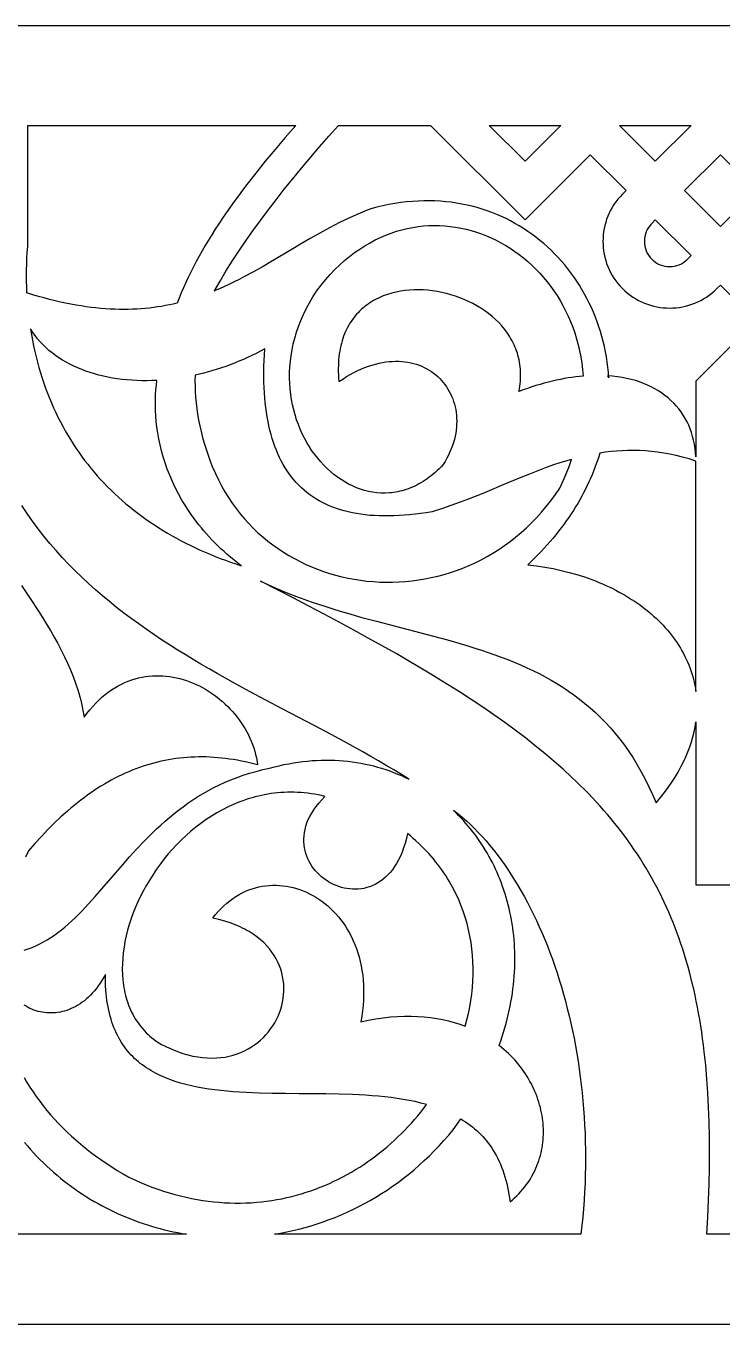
# Model space of a CAD drawing. Extents: x -53 to 63, y 50 to 90.
# Drawn here: x -26.38 to -4.96, y 49.79 to 89.78 of the extents above; entities that cross this region are included whole.
import ezdxf

# ---------------------------------------------------------------- set-up
doc = ezdxf.new("R2010")
doc.units = 0
doc.header["$MEASUREMENT"] = 0
doc.layers.add('LAYER_1', color=18, linetype='CONTINUOUS')

msp = doc.modelspace()

# ---------------------------------------------------------------- linework, layer by layer
at = {"layer": 'LAYER_1'}
for points in [[(63.41, 89.78), (-53.042, 89.78)], [(-26.442, 61.314), (-26.318, 61.352), (-26.196, 61.396), (-26.076, 61.446), (-25.959, 61.501), (-25.843, 61.562), (-25.73, 61.627), (-25.618, 61.698), (-25.508, 61.773), (-25.399, 61.852), (-25.291, 61.936), (-25.185, 62.024), (-25.079, 62.115), (-24.975, 62.21), (-24.871, 62.309), (-24.768, 62.41), (-24.665, 62.515), (-24.46, 62.733), (-24.255, 62.96), (-24.05, 63.195), (-23.631, 63.682), (-23.415, 63.931), (-23.194, 64.182), (-22.966, 64.432), (-22.73, 64.68), (-22.609, 64.803), (-22.486, 64.925), (-22.36, 65.045), (-22.231, 65.164), (-22.1, 65.282), (-21.965, 65.397), (-21.828, 65.511), (-21.687, 65.622), (-21.543, 65.73), (-21.396, 65.836), (-21.244, 65.939), (-21.089, 66.039), (-20.93, 66.135), (-20.768, 66.228), (-20.6, 66.317), (-20.429, 66.402), (-20.253, 66.483), (-20.072, 66.56), (-19.887, 66.632), (-19.697, 66.699), (-19.501, 66.762), (-19.301, 66.819), (-19.095, 66.871), (-18.884, 66.917), (-18.736, 66.957), (-18.589, 66.993), (-18.442, 67.026), (-18.296, 67.055), (-18.151, 67.08), (-18.007, 67.102), (-17.863, 67.121), (-17.72, 67.136), (-17.578, 67.148), (-17.436, 67.157), (-17.296, 67.163), (-17.156, 67.165), (-17.018, 67.164), (-16.88, 67.16), (-16.743, 67.152), (-16.607, 67.142), (-16.472, 67.128), (-16.339, 67.112), (-16.206, 67.092), (-16.074, 67.069), (-15.944, 67.044), (-15.815, 67.015), (-15.687, 66.984), (-15.56, 66.95), (-15.435, 66.913), (-15.31, 66.873), (-15.187, 66.83), (-15.066, 66.785), (-14.946, 66.737), (-14.827, 66.686), (-14.71, 66.633), (-14.594, 66.577), (-14.824, 66.721), (-15.057, 66.863), (-15.292, 67.004), (-15.529, 67.143), (-15.769, 67.281), (-16.01, 67.417), (-16.498, 67.687), (-16.991, 67.954), (-17.488, 68.219), (-18.492, 68.747), (-18.996, 69.014), (-19.5, 69.283), (-20.002, 69.557), (-20.501, 69.836), (-20.749, 69.978), (-20.996, 70.122), (-21.241, 70.268), (-21.485, 70.416), (-21.728, 70.566), (-21.969, 70.719), (-22.208, 70.875), (-22.444, 71.033), (-22.679, 71.194), (-22.911, 71.358), (-23.141, 71.525), (-23.368, 71.696), (-23.592, 71.87), (-23.813, 72.048), (-24.031, 72.229), (-24.246, 72.415), (-24.457, 72.605), (-24.665, 72.799), (-24.869, 72.997), (-25.069, 73.2), (-25.265, 73.408), (-25.457, 73.621), (-25.645, 73.839), (-25.828, 74.062), (-26.006, 74.29), (-26.18, 74.524), (-26.349, 74.763), (-26.512, 75.009)], [(-26.518, 72.542), (-26.254, 72.147), (-25.997, 71.752), (-25.872, 71.553), (-25.75, 71.355), (-25.631, 71.155), (-25.515, 70.955), (-25.404, 70.755), (-25.298, 70.554), (-25.197, 70.351), (-25.102, 70.148), (-25.013, 69.945), (-24.93, 69.74), (-24.854, 69.534), (-24.786, 69.326), (-24.755, 69.222), (-24.725, 69.118), (-24.698, 69.013), (-24.673, 68.908), (-24.651, 68.803), (-24.63, 68.697), (-24.612, 68.591), (-24.596, 68.484), (-24.509, 68.602), (-24.419, 68.714), (-24.328, 68.82), (-24.235, 68.919), (-24.141, 69.013), (-24.045, 69.1), (-23.948, 69.182), (-23.849, 69.258), (-23.749, 69.328), (-23.648, 69.393), (-23.546, 69.452), (-23.443, 69.506), (-23.339, 69.554), (-23.235, 69.597), (-23.129, 69.635), (-23.024, 69.668), (-22.918, 69.696), (-22.811, 69.719), (-22.704, 69.738), (-22.598, 69.751), (-22.491, 69.76), (-22.384, 69.765), (-22.277, 69.765), (-22.171, 69.76), (-22.065, 69.752), (-21.959, 69.739), (-21.854, 69.722), (-21.75, 69.701), (-21.646, 69.676), (-21.543, 69.648), (-21.442, 69.615), (-21.341, 69.579), (-21.241, 69.539), (-21.143, 69.496), (-21.046, 69.45), (-20.95, 69.4), (-20.856, 69.347), (-20.763, 69.291), (-20.673, 69.231), (-20.584, 69.169), (-20.497, 69.104), (-20.412, 69.036), (-20.329, 68.966), (-20.248, 68.893), (-20.17, 68.817), (-20.094, 68.739), (-20.021, 68.658), (-19.95, 68.576), (-19.882, 68.491), (-19.817, 68.404), (-19.755, 68.315), (-19.696, 68.224), (-19.639, 68.131), (-19.586, 68.037), (-19.537, 67.941), (-19.491, 67.843), (-19.448, 67.744), (-19.409, 67.644), (-19.373, 67.542), (-19.342, 67.439), (-19.314, 67.335), (-19.29, 67.23), (-19.27, 67.124), (-19.255, 67.017), (-19.38, 67.05), (-19.504, 67.081), (-19.628, 67.109), (-19.751, 67.135), (-19.874, 67.159), (-19.996, 67.18), (-20.118, 67.198), (-20.239, 67.215), (-20.36, 67.229), (-20.48, 67.24), (-20.599, 67.25), (-20.718, 67.256), (-20.837, 67.261), (-20.955, 67.263), (-21.073, 67.263), (-21.19, 67.26), (-21.307, 67.255), (-21.423, 67.248), (-21.538, 67.238), (-21.654, 67.226), (-21.768, 67.211), (-21.882, 67.194), (-21.996, 67.175), (-22.11, 67.154), (-22.222, 67.13), (-22.335, 67.103), (-22.447, 67.075), (-22.558, 67.044), (-22.669, 67.01), (-22.78, 66.974), (-22.89, 66.936), (-23, 66.896), (-23.109, 66.853), (-23.218, 66.808), (-23.326, 66.761), (-23.434, 66.711), (-23.542, 66.659), (-23.649, 66.604), (-23.756, 66.547), (-23.862, 66.488), (-23.968, 66.426), (-24.074, 66.363), (-24.179, 66.296), (-24.283, 66.228), (-24.388, 66.157), (-24.492, 66.084), (-24.595, 66.008), (-24.699, 65.93), (-24.801, 65.85), (-24.904, 65.767), (-25.006, 65.683), (-25.108, 65.595), (-25.31, 65.414), (-25.511, 65.223), (-25.71, 65.023), (-25.909, 64.814), (-26.105, 64.595), (-26.301, 64.368), (-26.394, 64.177)], [(-0.578, 52.561), (-5.423, 52.561), (-5.394, 53.09), (-5.371, 53.608), (-5.355, 54.114), (-5.345, 54.608), (-5.341, 55.092), (-5.344, 55.564), (-5.354, 56.026), (-5.37, 56.477), (-5.393, 56.918), (-5.423, 57.349), (-5.46, 57.771), (-5.504, 58.183), (-5.528, 58.385), (-5.554, 58.586), (-5.582, 58.784), (-5.612, 58.98), (-5.644, 59.173), (-5.677, 59.365), (-5.712, 59.554), (-5.75, 59.741), (-5.788, 59.927), (-5.829, 60.11), (-5.872, 60.291), (-5.916, 60.47), (-5.963, 60.648), (-6.011, 60.823), (-6.061, 60.997), (-6.113, 61.169), (-6.167, 61.339), (-6.222, 61.507), (-6.28, 61.673), (-6.34, 61.838), (-6.401, 62.001), (-6.465, 62.162), (-6.53, 62.322), (-6.598, 62.48), (-6.667, 62.637), (-6.739, 62.792), (-6.812, 62.945), (-6.887, 63.097), (-6.965, 63.248), (-7.044, 63.397), (-7.126, 63.545), (-7.209, 63.691), (-7.295, 63.836), (-7.382, 63.98), (-7.472, 64.123), (-7.564, 64.264), (-7.658, 64.404), (-7.753, 64.543), (-7.851, 64.681), (-7.952, 64.818), (-8.054, 64.954), (-8.158, 65.088), (-8.265, 65.222), (-8.373, 65.355), (-8.484, 65.486), (-8.597, 65.617), (-8.712, 65.747), (-8.83, 65.876), (-8.949, 66.004), (-9.071, 66.132), (-9.195, 66.258), (-9.321, 66.384), (-9.449, 66.509), (-9.58, 66.634), (-9.848, 66.881), (-10.125, 67.126), (-10.411, 67.368), (-10.706, 67.609), (-11.011, 67.848), (-11.325, 68.086), (-11.648, 68.323), (-11.981, 68.559), (-12.323, 68.794), (-12.675, 69.029), (-13.037, 69.264), (-13.408, 69.499), (-13.79, 69.734), (-14.181, 69.97), (-14.582, 70.206), (-14.993, 70.444), (-15.415, 70.683), (-15.846, 70.924), (-16.288, 71.166), (-16.74, 71.411), (-17.203, 71.658), (-17.676, 71.907), (-18.159, 72.16), (-19.159, 72.674), (-18.938, 72.572), (-18.717, 72.474), (-18.496, 72.381), (-18.274, 72.292), (-18.051, 72.206), (-17.828, 72.123), (-17.605, 72.044), (-17.381, 71.968), (-17.157, 71.895), (-16.934, 71.824), (-16.71, 71.755), (-16.486, 71.689), (-16.04, 71.562), (-15.594, 71.441), (-13.84, 70.982), (-13.411, 70.865), (-12.987, 70.744), (-12.777, 70.681), (-12.569, 70.616), (-12.363, 70.55), (-12.158, 70.481), (-11.955, 70.41), (-11.754, 70.336), (-11.555, 70.26), (-11.358, 70.181), (-11.163, 70.098), (-10.97, 70.012), (-10.779, 69.922), (-10.591, 69.828), (-10.405, 69.73), (-10.222, 69.628), (-10.041, 69.521), (-9.863, 69.41), (-9.688, 69.293), (-9.515, 69.172), (-9.346, 69.045), (-9.179, 68.912), (-9.016, 68.774), (-8.855, 68.629), (-8.698, 68.479), (-8.545, 68.321), (-8.394, 68.157), (-8.247, 67.987), (-8.104, 67.809), (-7.964, 67.623), (-7.828, 67.431), (-7.696, 67.23), (-7.568, 67.022), (-7.444, 66.805), (-7.323, 66.58), (-7.207, 66.346), (-7.095, 66.103), (-6.988, 65.852), (-6.855, 66.009), (-6.731, 66.167), (-6.614, 66.325), (-6.505, 66.482), (-6.404, 66.64), (-6.31, 66.797), (-6.223, 66.954), (-6.144, 67.111), (-6.072, 67.267), (-6.007, 67.423), (-5.949, 67.578), (-5.899, 67.733), (-5.855, 67.887), (-5.818, 68.041), (-5.787, 68.193), (-5.764, 68.345), (-5.763, 64.719), (-5.763, 63.325), (-3.001, 63.325)], [(-26.439, 57.385), (-26.352, 57.236), (-26.261, 57.088), (-26.165, 56.942), (-26.065, 56.798), (-25.961, 56.655), (-25.853, 56.515), (-25.741, 56.376), (-25.625, 56.239), (-25.504, 56.103), (-25.38, 55.97), (-25.251, 55.838), (-25.118, 55.709), (-24.982, 55.581), (-24.841, 55.456), (-24.696, 55.332), (-24.547, 55.21), (-24.394, 55.091), (-24.238, 54.974), (-24.077, 54.858), (-23.912, 54.745), (-23.743, 54.634), (-23.571, 54.526), (-23.394, 54.419), (-23.214, 54.315), (-23.036, 54.233), (-22.858, 54.155), (-22.68, 54.082), (-22.504, 54.013), (-22.327, 53.95), (-22.152, 53.891), (-21.977, 53.836), (-21.803, 53.786), (-21.629, 53.741), (-21.457, 53.7), (-21.285, 53.663), (-21.113, 53.631), (-20.943, 53.603), (-20.774, 53.579), (-20.605, 53.559), (-20.437, 53.543), (-20.271, 53.532), (-20.105, 53.524), (-19.94, 53.52), (-19.777, 53.52), (-19.614, 53.524), (-19.453, 53.532), (-19.292, 53.544), (-19.133, 53.559), (-18.975, 53.577), (-18.818, 53.6), (-18.663, 53.626), (-18.508, 53.655), (-18.355, 53.688), (-18.204, 53.724), (-18.054, 53.763), (-17.905, 53.806), (-17.757, 53.851), (-17.611, 53.9), (-17.467, 53.952), (-17.324, 54.007), (-17.182, 54.065), (-17.042, 54.126), (-16.904, 54.19), (-16.767, 54.256), (-16.632, 54.326), (-16.499, 54.398), (-16.367, 54.472), (-16.237, 54.549), (-16.109, 54.629), (-15.983, 54.712), (-15.859, 54.796), (-15.736, 54.883), (-15.615, 54.973), (-15.497, 55.065), (-15.38, 55.159), (-15.265, 55.255), (-15.152, 55.353), (-15.041, 55.453), (-14.932, 55.556), (-14.826, 55.66), (-14.721, 55.766), (-14.619, 55.874), (-14.519, 55.984), (-14.421, 56.096), (-14.325, 56.209), (-14.232, 56.324), (-14.141, 56.44), (-14.052, 56.558), (-14.052, 56.557), (-14.052, 56.556), (-14.226, 56.602), (-14.403, 56.644), (-14.584, 56.681), (-14.768, 56.713), (-14.955, 56.743), (-15.145, 56.768), (-15.338, 56.79), (-15.532, 56.809), (-15.729, 56.826), (-15.928, 56.839), (-16.128, 56.851), (-16.331, 56.86), (-16.739, 56.873), (-17.15, 56.881), (-17.978, 56.888), (-18.392, 56.891), (-18.802, 56.897), (-19.208, 56.907), (-19.608, 56.923), (-19.806, 56.935), (-20.001, 56.948), (-20.194, 56.964), (-20.384, 56.983), (-20.572, 57.005), (-20.757, 57.031), (-20.938, 57.06), (-21.117, 57.093), (-21.291, 57.129), (-21.462, 57.17), (-21.63, 57.216), (-21.793, 57.267), (-21.951, 57.322), (-22.105, 57.383), (-22.255, 57.449), (-22.399, 57.521), (-22.539, 57.599), (-22.606, 57.641), (-22.673, 57.684), (-22.738, 57.729), (-22.801, 57.775), (-22.863, 57.823), (-22.924, 57.872), (-22.983, 57.924), (-23.041, 57.977), (-23.097, 58.032), (-23.151, 58.089), (-23.204, 58.148), (-23.256, 58.209), (-23.305, 58.271), (-23.353, 58.336), (-23.4, 58.402), (-23.444, 58.471), (-23.487, 58.542), (-23.528, 58.614), (-23.567, 58.689), (-23.605, 58.766), (-23.641, 58.846), (-23.674, 58.927), (-23.706, 59.011), (-23.736, 59.097), (-23.764, 59.185), (-23.79, 59.276), (-23.814, 59.369), (-23.836, 59.464), (-23.856, 59.562), (-23.874, 59.662), (-23.89, 59.765), (-23.904, 59.87), (-23.916, 59.978), (-23.925, 60.088), (-23.932, 60.201), (-23.937, 60.317), (-23.94, 60.435), (-23.94, 60.556), (-23.992, 60.463), (-24.046, 60.375), (-24.101, 60.29), (-24.157, 60.209), (-24.215, 60.132), (-24.274, 60.06), (-24.335, 59.991), (-24.396, 59.926), (-24.459, 59.865), (-24.522, 59.808), (-24.586, 59.754), (-24.652, 59.704), (-24.717, 59.658), (-24.784, 59.616), (-24.851, 59.577), (-24.919, 59.542), (-24.987, 59.51), (-25.056, 59.481), (-25.124, 59.456), (-25.193, 59.435), (-25.262, 59.417), (-25.331, 59.402), (-25.4, 59.39), (-25.469, 59.382), (-25.538, 59.377), (-25.607, 59.375), (-25.675, 59.376), (-25.743, 59.38), (-25.81, 59.387), (-25.876, 59.397), (-25.942, 59.41), (-26.008, 59.426), (-26.072, 59.445), (-26.136, 59.467), (-26.198, 59.491), (-26.26, 59.518), (-26.32, 59.548), (-26.38, 59.581), (-26.438, 59.616)], [(-26.432, 55.39), (-26.338, 55.279), (-26.243, 55.17), (-26.146, 55.064), (-26.048, 54.959), (-25.948, 54.856), (-25.846, 54.756), (-25.743, 54.658), (-25.639, 54.561), (-25.533, 54.467), (-25.426, 54.375), (-25.317, 54.285), (-25.207, 54.197), (-25.096, 54.112), (-24.984, 54.028), (-24.87, 53.947), (-24.755, 53.867), (-24.639, 53.79), (-24.522, 53.715), (-24.403, 53.642), (-24.284, 53.571), (-24.163, 53.503), (-24.042, 53.436), (-23.919, 53.372), (-23.796, 53.309), (-23.671, 53.249), (-23.546, 53.191), (-23.42, 53.136), (-23.293, 53.082), (-23.165, 53.031), (-23.036, 52.981), (-22.907, 52.934), (-22.776, 52.889), (-22.645, 52.847), (-22.514, 52.806), (-22.382, 52.768), (-22.249, 52.732), (-22.115, 52.698), (-21.981, 52.666), (-21.847, 52.636), (-21.712, 52.609), (-21.576, 52.584), (-21.44, 52.561), (-34.602, 52.561)], [(-53.042, 49.794), (63.41, 49.794)]]:
    msp.add_lwpolyline(points, dxfattribs=at)
for points in [[(-21.616, 86.715), (-21.257, 86.715), (-18.075, 86.715), (-18.403, 86.342), (-18.717, 85.973), (-19.019, 85.61), (-19.308, 85.25), (-19.584, 84.895), (-19.717, 84.72), (-19.846, 84.545), (-19.973, 84.371), (-20.096, 84.198), (-20.216, 84.026), (-20.332, 83.855), (-20.445, 83.686), (-20.555, 83.517), (-20.661, 83.349), (-20.764, 83.182), (-20.864, 83.015), (-20.96, 82.85), (-21.053, 82.685), (-21.142, 82.522), (-21.228, 82.359), (-21.311, 82.197), (-21.39, 82.036), (-21.465, 81.875), (-21.537, 81.715), (-21.606, 81.557), (-21.67, 81.398), (-21.732, 81.241), (-21.849, 81.214), (-21.968, 81.188), (-22.088, 81.165), (-22.21, 81.143), (-22.333, 81.124), (-22.457, 81.107), (-22.583, 81.091), (-22.711, 81.078), (-22.84, 81.067), (-22.971, 81.059), (-23.104, 81.053), (-23.238, 81.049), (-23.374, 81.048), (-23.512, 81.049), (-23.652, 81.052), (-23.793, 81.059), (-23.937, 81.068), (-24.083, 81.079), (-24.23, 81.094), (-24.38, 81.111), (-24.532, 81.131), (-24.686, 81.154), (-24.842, 81.18), (-25, 81.209), (-25.161, 81.241), (-25.324, 81.276), (-25.489, 81.315), (-25.657, 81.357), (-25.827, 81.402), (-26, 81.45), (-26.175, 81.502), (-26.353, 81.557), (-26.36, 81.74), (-26.364, 81.919), (-26.366, 82.093), (-26.365, 82.267), (-26.361, 82.441), (-26.353, 82.618), (-26.341, 82.801), (-26.325, 82.991), (-26.325, 86.715)], [(-16.761, 86.715), (-13.933, 86.715), (-11.022, 83.805), (-9.017, 85.811), (-7.913, 84.708), (-8.024, 84.597), (-8.097, 84.521), (-8.165, 84.442), (-8.228, 84.36), (-8.287, 84.276), (-8.34, 84.189), (-8.39, 84.101), (-8.434, 84.01), (-8.474, 83.918), (-8.509, 83.825), (-8.539, 83.73), (-8.565, 83.634), (-8.586, 83.537), (-8.603, 83.439), (-8.614, 83.341), (-8.621, 83.242), (-8.624, 83.144), (-8.621, 83.045), (-8.614, 82.946), (-8.603, 82.848), (-8.586, 82.75), (-8.565, 82.653), (-8.539, 82.557), (-8.509, 82.463), (-8.474, 82.369), (-8.434, 82.277), (-8.39, 82.187), (-8.34, 82.098), (-8.287, 82.012), (-8.228, 81.927), (-8.165, 81.846), (-8.097, 81.766), (-8.024, 81.69), (-7.948, 81.617), (-7.869, 81.549), (-7.787, 81.486), (-7.703, 81.428), (-7.616, 81.374), (-7.527, 81.325), (-7.437, 81.28), (-7.345, 81.24), (-7.251, 81.205), (-7.156, 81.175), (-7.06, 81.149), (-6.963, 81.128), (-6.866, 81.111), (-6.768, 81.1), (-6.669, 81.093), (-6.57, 81.09), (-6.471, 81.093), (-6.373, 81.1), (-6.274, 81.111), (-6.177, 81.128), (-6.08, 81.149), (-5.984, 81.175), (-5.889, 81.205), (-5.795, 81.24), (-5.703, 81.28), (-5.613, 81.325), (-5.524, 81.374), (-5.438, 81.428), (-5.354, 81.486), (-5.272, 81.549), (-5.192, 81.617), (-5.116, 81.69), (-5.006, 81.8), (-3.906, 80.7), (-5.766, 78.843), (-5.766, 76.508), (-5.774, 76.639), (-5.788, 76.768), (-5.807, 76.894), (-5.832, 77.017), (-5.862, 77.137), (-5.897, 77.254), (-5.938, 77.368), (-5.984, 77.479), (-6.035, 77.587), (-6.091, 77.692), (-6.152, 77.793), (-6.218, 77.891), (-6.289, 77.985), (-6.365, 78.076), (-6.445, 78.163), (-6.53, 78.246), (-6.62, 78.325), (-6.714, 78.401), (-6.813, 78.472), (-6.916, 78.54), (-7.024, 78.603), (-7.136, 78.662), (-7.252, 78.717), (-7.373, 78.768), (-7.497, 78.814), (-7.626, 78.855), (-7.759, 78.892), (-7.895, 78.924), (-8.036, 78.951), (-8.18, 78.974), (-8.329, 78.992), (-8.48, 79.004), (-8.441, 78.94), (-8.453, 79.103), (-8.47, 79.265), (-8.491, 79.426), (-8.516, 79.586), (-8.545, 79.745), (-8.578, 79.902), (-8.615, 80.058), (-8.655, 80.212), (-8.7, 80.365), (-8.749, 80.516), (-8.801, 80.666), (-8.857, 80.813), (-8.916, 80.959), (-8.979, 81.103), (-9.046, 81.244), (-9.117, 81.384), (-9.19, 81.521), (-9.268, 81.657), (-9.348, 81.79), (-9.432, 81.92), (-9.52, 82.048), (-9.61, 82.174), (-9.704, 82.296), (-9.801, 82.417), (-9.901, 82.534), (-10.004, 82.649), (-10.111, 82.76), (-10.22, 82.869), (-10.332, 82.974), (-10.447, 83.077), (-10.565, 83.176), (-10.686, 83.272), (-10.81, 83.364), (-10.936, 83.453), (-11.065, 83.539), (-11.197, 83.621), (-11.331, 83.699), (-11.468, 83.773), (-11.607, 83.844), (-11.749, 83.911), (-11.893, 83.973), (-12.039, 84.032), (-12.188, 84.087), (-12.339, 84.137), (-12.492, 84.183), (-12.648, 84.225), (-12.806, 84.262), (-12.965, 84.295), (-13.127, 84.323), (-13.291, 84.347), (-13.457, 84.366), (-13.625, 84.38), (-13.794, 84.389), (-13.966, 84.393), (-14.139, 84.392), (-14.314, 84.387), (-14.49, 84.375), (-14.669, 84.359), (-14.849, 84.337), (-15.03, 84.31), (-15.213, 84.278), (-15.397, 84.24), (-15.583, 84.196), (-15.771, 84.146), (-15.936, 84.082), (-16.1, 84.014), (-16.261, 83.945), (-16.421, 83.872), (-16.578, 83.798), (-16.734, 83.722), (-16.887, 83.644), (-17.04, 83.564), (-17.34, 83.4), (-17.636, 83.232), (-17.929, 83.061), (-18.219, 82.888), (-18.796, 82.544), (-19.086, 82.375), (-19.377, 82.21), (-19.672, 82.05), (-19.821, 81.972), (-19.971, 81.897), (-20.122, 81.823), (-20.275, 81.752), (-20.429, 81.683), (-20.585, 81.617), (-20.586, 81.617), (-20.585, 81.617), (-20.584, 81.619), (-20.41, 81.922), (-20.226, 82.227), (-20.033, 82.535), (-19.83, 82.845), (-19.618, 83.157), (-19.398, 83.472), (-19.169, 83.789), (-18.931, 84.107), (-18.686, 84.428), (-18.433, 84.75), (-18.172, 85.074), (-17.903, 85.4), (-17.628, 85.726), (-17.346, 86.055), (-17.057, 86.384)], [(-12.123, 86.715), (-9.918, 86.715), (-11.021, 85.61)], [(-8.113, 86.715), (-5.909, 86.715), (-7.011, 85.613)], [(-3.904, 84.709), (-5.006, 83.607), (-6.108, 84.709), (-5.006, 85.811)], [(-9.233, 78.994), (-9.231, 78.995), (-9.345, 78.984), (-9.459, 78.971), (-9.576, 78.955), (-9.694, 78.937), (-9.813, 78.917), (-9.933, 78.894), (-10.055, 78.868), (-10.178, 78.84), (-10.303, 78.809), (-10.429, 78.776), (-10.556, 78.74), (-10.684, 78.701), (-10.814, 78.66), (-10.945, 78.616), (-11.077, 78.569), (-11.211, 78.52), (-11.195, 78.6), (-11.182, 78.679), (-11.172, 78.758), (-11.164, 78.836), (-11.159, 78.913), (-11.156, 78.989), (-11.156, 79.064), (-11.158, 79.138), (-11.163, 79.212), (-11.17, 79.284), (-11.179, 79.356), (-11.191, 79.427), (-11.204, 79.497), (-11.22, 79.566), (-11.238, 79.634), (-11.258, 79.701), (-11.281, 79.768), (-11.305, 79.833), (-11.331, 79.897), (-11.359, 79.96), (-11.389, 80.023), (-11.421, 80.084), (-11.454, 80.144), (-11.49, 80.204), (-11.566, 80.319), (-11.648, 80.431), (-11.736, 80.538), (-11.831, 80.64), (-11.931, 80.739), (-12.036, 80.832), (-12.146, 80.921), (-12.261, 81.006), (-12.379, 81.085), (-12.502, 81.16), (-12.628, 81.23), (-12.758, 81.295), (-12.89, 81.355), (-13.025, 81.409), (-13.162, 81.458), (-13.301, 81.502), (-13.441, 81.541), (-13.583, 81.574), (-13.725, 81.601), (-13.868, 81.623), (-14.012, 81.639), (-14.155, 81.649), (-14.298, 81.653), (-14.44, 81.651), (-14.581, 81.643), (-14.72, 81.629), (-14.858, 81.609), (-14.993, 81.582), (-15.126, 81.549), (-15.257, 81.509), (-15.384, 81.463), (-15.508, 81.41), (-15.628, 81.35), (-15.686, 81.318), (-15.744, 81.284), (-15.8, 81.248), (-15.855, 81.211), (-15.909, 81.171), (-15.962, 81.13), (-16.013, 81.087), (-16.064, 81.043), (-16.112, 80.996), (-16.16, 80.948), (-16.206, 80.898), (-16.25, 80.846), (-16.293, 80.793), (-16.335, 80.737), (-16.374, 80.68), (-16.413, 80.621), (-16.449, 80.559), (-16.484, 80.496), (-16.517, 80.432), (-16.548, 80.365), (-16.577, 80.296), (-16.604, 80.226), (-16.63, 80.153), (-16.653, 80.078), (-16.675, 80.002), (-16.694, 79.924), (-16.711, 79.843), (-16.726, 79.761), (-16.739, 79.676), (-16.75, 79.59), (-16.758, 79.502), (-16.764, 79.411), (-16.768, 79.319), (-16.77, 79.224), (-16.769, 79.128), (-16.765, 79.029), (-16.759, 78.928), (-16.75, 78.826), (-16.633, 78.904), (-16.516, 78.977), (-16.401, 79.044), (-16.286, 79.106), (-16.172, 79.162), (-16.059, 79.213), (-15.948, 79.259), (-15.837, 79.3), (-15.728, 79.335), (-15.62, 79.366), (-15.514, 79.392), (-15.409, 79.413), (-15.305, 79.429), (-15.203, 79.441), (-15.103, 79.448), (-15.004, 79.451), (-14.907, 79.45), (-14.812, 79.445), (-14.719, 79.435), (-14.627, 79.421), (-14.538, 79.404), (-14.451, 79.382), (-14.366, 79.357), (-14.283, 79.328), (-14.203, 79.296), (-14.125, 79.26), (-14.049, 79.221), (-13.976, 79.179), (-13.905, 79.133), (-13.837, 79.084), (-13.772, 79.033), (-13.709, 78.978), (-13.649, 78.921), (-13.592, 78.861), (-13.538, 78.798), (-13.487, 78.733), (-13.439, 78.665), (-13.395, 78.596), (-13.353, 78.523), (-13.315, 78.449), (-13.28, 78.373), (-13.248, 78.294), (-13.22, 78.214), (-13.195, 78.132), (-13.174, 78.049), (-13.156, 77.964), (-13.143, 77.877), (-13.133, 77.789), (-13.127, 77.699), (-13.125, 77.609), (-13.126, 77.517), (-13.132, 77.424), (-13.142, 77.331), (-13.156, 77.236), (-13.175, 77.141), (-13.197, 77.045), (-13.224, 76.949), (-13.256, 76.852), (-13.292, 76.755), (-13.332, 76.657), (-13.377, 76.559), (-13.427, 76.462), (-13.482, 76.364), (-13.541, 76.266), (-13.601, 76.203), (-13.662, 76.142), (-13.723, 76.084), (-13.784, 76.029), (-13.846, 75.975), (-13.908, 75.925), (-13.971, 75.876), (-14.034, 75.831), (-14.097, 75.787), (-14.16, 75.746), (-14.224, 75.707), (-14.288, 75.671), (-14.352, 75.637), (-14.417, 75.605), (-14.481, 75.576), (-14.546, 75.548), (-14.611, 75.523), (-14.676, 75.5), (-14.741, 75.48), (-14.806, 75.461), (-14.872, 75.445), (-14.937, 75.43), (-15.002, 75.418), (-15.067, 75.408), (-15.133, 75.4), (-15.198, 75.394), (-15.328, 75.388), (-15.457, 75.39), (-15.586, 75.399), (-15.714, 75.416), (-15.84, 75.441), (-15.966, 75.472), (-16.09, 75.511), (-16.213, 75.556), (-16.333, 75.609), (-16.452, 75.667), (-16.569, 75.732), (-16.683, 75.804), (-16.795, 75.881), (-16.904, 75.964), (-17.01, 76.053), (-17.114, 76.147), (-17.214, 76.247), (-17.311, 76.352), (-17.404, 76.462), (-17.493, 76.577), (-17.579, 76.696), (-17.66, 76.82), (-17.737, 76.948), (-17.81, 77.08), (-17.878, 77.217), (-17.941, 77.357), (-17.999, 77.501), (-18.053, 77.648), (-18.1, 77.799), (-18.142, 77.953), (-18.179, 78.11), (-18.21, 78.269), (-18.234, 78.432), (-18.253, 78.597), (-18.265, 78.764), (-18.27, 78.933), (-18.268, 79.104), (-18.26, 79.277), (-18.245, 79.452), (-18.222, 79.628), (-18.192, 79.806), (-18.154, 79.984), (-18.108, 80.164), (-18.054, 80.344), (-17.992, 80.525), (-17.922, 80.706), (-17.843, 80.888), (-17.755, 81.07), (-17.708, 81.161), (-17.658, 81.252), (-17.607, 81.343), (-17.553, 81.433), (-17.496, 81.524), (-17.438, 81.615), (-17.301, 81.793), (-17.161, 81.963), (-17.018, 82.123), (-16.872, 82.275), (-16.724, 82.419), (-16.574, 82.553), (-16.422, 82.68), (-16.267, 82.798), (-16.111, 82.908), (-15.953, 83.01), (-15.793, 83.103), (-15.632, 83.189), (-15.47, 83.267), (-15.307, 83.337), (-15.143, 83.399), (-14.978, 83.454), (-14.813, 83.501), (-14.647, 83.541), (-14.48, 83.574), (-14.314, 83.599), (-14.148, 83.618), (-13.982, 83.629), (-13.816, 83.633), (-13.651, 83.631), (-13.486, 83.622), (-13.322, 83.606), (-13.159, 83.583), (-12.997, 83.555), (-12.837, 83.519), (-12.678, 83.478), (-12.52, 83.43), (-12.364, 83.376), (-12.211, 83.316), (-12.059, 83.251), (-11.909, 83.179), (-11.762, 83.102), (-11.617, 83.019), (-11.475, 82.931), (-11.336, 82.837), (-11.2, 82.737), (-11.067, 82.633), (-10.937, 82.523), (-10.811, 82.409), (-10.688, 82.289), (-10.569, 82.164), (-10.454, 82.035), (-10.343, 81.901), (-10.236, 81.762), (-10.134, 81.619), (-10.036, 81.472), (-9.943, 81.32), (-9.855, 81.164), (-9.772, 81.003), (-9.694, 80.839), (-9.621, 80.671), (-9.554, 80.499), (-9.492, 80.323), (-9.437, 80.143), (-9.387, 79.96), (-9.343, 79.774), (-9.306, 79.584), (-9.275, 79.39), (-9.25, 79.194)], [(-5.909, 82.704), (-7.011, 83.804), (-7.12, 83.694), (-7.147, 83.665), (-7.173, 83.635), (-7.219, 83.573), (-7.258, 83.506), (-7.29, 83.437), (-7.314, 83.366), (-7.332, 83.293), (-7.343, 83.219), (-7.346, 83.144), (-7.343, 83.069), (-7.332, 82.995), (-7.314, 82.921), (-7.29, 82.85), (-7.258, 82.781), (-7.219, 82.715), (-7.173, 82.652), (-7.147, 82.622), (-7.12, 82.593), (-7.091, 82.566), (-7.061, 82.541), (-6.999, 82.495), (-6.933, 82.456), (-6.864, 82.424), (-6.792, 82.4), (-6.719, 82.382), (-6.645, 82.371), (-6.57, 82.368), (-6.495, 82.371), (-6.421, 82.382), (-6.348, 82.4), (-6.276, 82.424), (-6.207, 82.456), (-6.141, 82.495), (-6.079, 82.541), (-6.049, 82.566), (-6.02, 82.593)], [(-22.352, 78.861), (-22.353, 78.862), (-22.51, 78.855), (-22.666, 78.852), (-22.821, 78.853), (-22.975, 78.857), (-23.127, 78.865), (-23.277, 78.877), (-23.425, 78.892), (-23.572, 78.911), (-23.717, 78.934), (-23.86, 78.96), (-24, 78.99), (-24.138, 79.023), (-24.274, 79.06), (-24.407, 79.101), (-24.538, 79.146), (-24.666, 79.194), (-24.791, 79.245), (-24.913, 79.3), (-25.032, 79.359), (-25.147, 79.422), (-25.26, 79.487), (-25.369, 79.557), (-25.474, 79.63), (-25.576, 79.707), (-25.674, 79.787), (-25.768, 79.871), (-25.858, 79.958), (-25.943, 80.049), (-26.025, 80.143), (-26.102, 80.241), (-26.175, 80.342), (-26.244, 80.447), (-26.214, 80.271), (-26.182, 80.097), (-26.147, 79.925), (-26.109, 79.755), (-26.069, 79.587), (-26.027, 79.421), (-25.982, 79.257), (-25.934, 79.095), (-25.884, 78.935), (-25.832, 78.778), (-25.777, 78.622), (-25.72, 78.468), (-25.66, 78.316), (-25.598, 78.166), (-25.533, 78.018), (-25.466, 77.873), (-25.397, 77.729), (-25.325, 77.587), (-25.251, 77.447), (-25.175, 77.309), (-25.097, 77.173), (-25.016, 77.039), (-24.933, 76.907), (-24.847, 76.777), (-24.76, 76.649), (-24.67, 76.523), (-24.578, 76.399), (-24.483, 76.277), (-24.387, 76.156), (-24.288, 76.038), (-24.188, 75.922), (-24.085, 75.807), (-23.98, 75.695), (-23.873, 75.584), (-23.763, 75.476), (-23.652, 75.369), (-23.539, 75.265), (-23.424, 75.162), (-23.306, 75.061), (-23.187, 74.962), (-23.065, 74.865), (-22.942, 74.77), (-22.817, 74.676), (-22.69, 74.585), (-22.56, 74.496), (-22.429, 74.408), (-22.296, 74.322), (-22.161, 74.239), (-22.025, 74.157), (-21.886, 74.077), (-21.746, 73.998), (-21.603, 73.922), (-21.459, 73.848), (-21.313, 73.775), (-21.166, 73.705), (-21.016, 73.636), (-20.865, 73.569), (-20.712, 73.504), (-20.558, 73.441), (-20.401, 73.379), (-20.243, 73.32), (-20.084, 73.262), (-19.922, 73.206), (-19.759, 73.152), (-19.87, 73.238), (-19.978, 73.324), (-20.084, 73.412), (-20.186, 73.5), (-20.286, 73.589), (-20.382, 73.678), (-20.476, 73.768), (-20.568, 73.859), (-20.657, 73.95), (-20.743, 74.042), (-20.826, 74.135), (-20.907, 74.227), (-20.985, 74.321), (-21.061, 74.414), (-21.135, 74.508), (-21.206, 74.603), (-21.274, 74.697), (-21.34, 74.792), (-21.404, 74.888), (-21.465, 74.983), (-21.582, 75.174), (-21.689, 75.366), (-21.787, 75.558), (-21.877, 75.749), (-21.959, 75.94), (-22.033, 76.131), (-22.1, 76.32), (-22.159, 76.509), (-22.211, 76.695), (-22.256, 76.88), (-22.294, 77.063), (-22.326, 77.244), (-22.352, 77.422), (-22.372, 77.597), (-22.387, 77.769), (-22.396, 77.937), (-22.4, 78.102), (-22.399, 78.263), (-22.393, 78.42), (-22.384, 78.572), (-22.37, 78.719)], [(-21.178, 79.023), (-21.181, 78.854), (-21.179, 78.684), (-21.173, 78.514), (-21.162, 78.342), (-21.146, 78.169), (-21.126, 77.995), (-21.1, 77.82), (-21.07, 77.643), (-21.034, 77.466), (-20.994, 77.287), (-20.948, 77.107), (-20.897, 76.927), (-20.84, 76.744), (-20.778, 76.561), (-20.711, 76.376), (-20.638, 76.191), (-20.552, 75.992), (-20.461, 75.799), (-20.363, 75.611), (-20.259, 75.428), (-20.15, 75.252), (-20.036, 75.08), (-19.915, 74.915), (-19.79, 74.755), (-19.66, 74.6), (-19.525, 74.451), (-19.385, 74.308), (-19.241, 74.171), (-19.092, 74.039), (-18.94, 73.913), (-18.783, 73.793), (-18.623, 73.679), (-18.459, 73.57), (-18.292, 73.468), (-18.121, 73.371), (-17.948, 73.28), (-17.771, 73.195), (-17.592, 73.117), (-17.41, 73.044), (-17.226, 72.977), (-17.04, 72.916), (-16.851, 72.861), (-16.661, 72.813), (-16.47, 72.77), (-16.276, 72.734), (-16.082, 72.703), (-15.886, 72.679), (-15.69, 72.662), (-15.492, 72.65), (-15.294, 72.645), (-15.096, 72.646), (-14.897, 72.653), (-14.698, 72.667), (-14.5, 72.687), (-14.301, 72.714), (-14.104, 72.747), (-13.906, 72.787), (-13.71, 72.833), (-13.514, 72.885), (-13.32, 72.944), (-13.127, 73.01), (-12.936, 73.082), (-12.746, 73.161), (-12.558, 73.246), (-12.372, 73.338), (-12.189, 73.437), (-12.008, 73.543), (-11.829, 73.655), (-11.653, 73.774), (-11.48, 73.9), (-11.31, 74.033), (-11.144, 74.173), (-10.98, 74.319), (-10.821, 74.473), (-10.665, 74.633), (-10.513, 74.801), (-10.366, 74.975), (-10.223, 75.156), (-10.084, 75.345), (-9.95, 75.54), (-9.847, 75.765), (-9.752, 75.988), (-9.666, 76.209), (-9.588, 76.429), (-9.587, 76.429), (-9.849, 76.351), (-10.11, 76.266), (-10.37, 76.174), (-10.629, 76.077), (-10.888, 75.976), (-11.148, 75.87), (-11.671, 75.653), (-12.202, 75.431), (-12.472, 75.321), (-12.746, 75.213), (-13.023, 75.107), (-13.305, 75.005), (-13.592, 74.907), (-13.885, 74.814), (-14.062, 74.785), (-14.236, 74.76), (-14.407, 74.739), (-14.574, 74.721), (-14.739, 74.706), (-14.9, 74.696), (-15.057, 74.689), (-15.212, 74.685), (-15.363, 74.685), (-15.512, 74.688), (-15.657, 74.695), (-15.799, 74.705), (-15.938, 74.719), (-16.073, 74.737), (-16.206, 74.758), (-16.335, 74.782), (-16.461, 74.81), (-16.584, 74.841), (-16.704, 74.875), (-16.821, 74.913), (-16.935, 74.955), (-17.046, 75), (-17.153, 75.048), (-17.258, 75.1), (-17.36, 75.155), (-17.458, 75.213), (-17.554, 75.275), (-17.646, 75.34), (-17.736, 75.409), (-17.822, 75.48), (-17.906, 75.555), (-17.986, 75.634), (-18.063, 75.715), (-18.138, 75.8), (-18.209, 75.889), (-18.278, 75.98), (-18.344, 76.075), (-18.406, 76.173), (-18.466, 76.274), (-18.523, 76.379), (-18.577, 76.487), (-18.628, 76.598), (-18.676, 76.712), (-18.721, 76.829), (-18.764, 76.95), (-18.803, 77.073), (-18.84, 77.2), (-18.874, 77.33), (-18.905, 77.463), (-18.933, 77.6), (-18.958, 77.739), (-18.981, 77.882), (-19, 78.027), (-19.017, 78.176), (-19.031, 78.328), (-19.042, 78.483), (-19.051, 78.641), (-19.057, 78.802), (-19.06, 78.966), (-19.06, 79.133), (-19.058, 79.303), (-19.052, 79.476), (-19.044, 79.652), (-19.034, 79.832), (-19.164, 79.761), (-19.295, 79.694), (-19.427, 79.629), (-19.559, 79.566), (-19.692, 79.507), (-19.826, 79.45), (-19.96, 79.395), (-20.094, 79.343), (-20.229, 79.294), (-20.365, 79.248), (-20.5, 79.204), (-20.636, 79.162), (-20.771, 79.124), (-20.907, 79.087), (-21.043, 79.054)], [(-8.714, 76.624), (-8.716, 76.621), (-8.752, 76.51), (-8.789, 76.398), (-8.828, 76.287), (-8.869, 76.176), (-8.913, 76.065), (-8.958, 75.954), (-9.006, 75.843), (-9.056, 75.732), (-9.108, 75.622), (-9.162, 75.512), (-9.219, 75.402), (-9.277, 75.292), (-9.338, 75.182), (-9.401, 75.073), (-9.467, 74.964), (-9.534, 74.856), (-9.604, 74.748), (-9.677, 74.64), (-9.751, 74.533), (-9.828, 74.426), (-9.907, 74.319), (-9.989, 74.213), (-10.073, 74.108), (-10.159, 74.003), (-10.248, 73.898), (-10.339, 73.794), (-10.432, 73.691), (-10.528, 73.588), (-10.626, 73.486), (-10.727, 73.385), (-10.83, 73.284), (-10.936, 73.184), (-10.672, 73.151), (-10.412, 73.111), (-10.158, 73.064), (-9.908, 73.01), (-9.665, 72.949), (-9.426, 72.882), (-9.193, 72.807), (-8.967, 72.727), (-8.856, 72.684), (-8.746, 72.64), (-8.638, 72.594), (-8.532, 72.547), (-8.427, 72.498), (-8.324, 72.448), (-8.222, 72.396), (-8.122, 72.343), (-8.024, 72.289), (-7.928, 72.233), (-7.833, 72.176), (-7.74, 72.117), (-7.649, 72.057), (-7.56, 71.996), (-7.472, 71.933), (-7.387, 71.87), (-7.303, 71.805), (-7.221, 71.739), (-7.141, 71.671), (-7.064, 71.603), (-6.988, 71.533), (-6.914, 71.462), (-6.842, 71.39), (-6.772, 71.317), (-6.704, 71.243), (-6.638, 71.167), (-6.574, 71.091), (-6.513, 71.014), (-6.454, 70.935), (-6.396, 70.856), (-6.341, 70.776), (-6.288, 70.694), (-6.238, 70.612), (-6.19, 70.529), (-6.144, 70.445), (-6.1, 70.36), (-6.059, 70.275), (-6.02, 70.188), (-5.983, 70.101), (-5.949, 70.013), (-5.917, 69.924), (-5.887, 69.834), (-5.861, 69.744), (-5.836, 69.653), (-5.814, 69.561), (-5.795, 69.469), (-5.778, 69.376), (-5.764, 69.282), (-5.766, 76.378), (-5.969, 76.441), (-6.17, 76.496), (-6.368, 76.545), (-6.562, 76.586), (-6.754, 76.621), (-6.943, 76.649), (-7.13, 76.671), (-7.314, 76.688), (-7.496, 76.698), (-7.676, 76.702), (-7.853, 76.702), (-8.029, 76.696), (-8.203, 76.685), (-8.375, 76.669), (-8.545, 76.649)], [(-12.863, 58.967), (-12.862, 58.967), (-12.81, 59.164), (-12.763, 59.362), (-12.724, 59.56), (-12.69, 59.759), (-12.662, 59.959), (-12.642, 60.158), (-12.627, 60.358), (-12.619, 60.558), (-12.618, 60.757), (-12.624, 60.956), (-12.636, 61.154), (-12.656, 61.352), (-12.682, 61.548), (-12.716, 61.744), (-12.757, 61.938), (-12.805, 62.131), (-12.86, 62.323), (-12.924, 62.513), (-12.994, 62.701), (-13.072, 62.887), (-13.158, 63.07), (-13.204, 63.161), (-13.252, 63.252), (-13.302, 63.342), (-13.354, 63.431), (-13.408, 63.519), (-13.463, 63.607), (-13.521, 63.694), (-13.581, 63.781), (-13.643, 63.866), (-13.707, 63.951), (-13.773, 64.035), (-13.841, 64.119), (-13.912, 64.201), (-13.984, 64.283), (-14.058, 64.364), (-14.135, 64.444), (-14.214, 64.523), (-14.295, 64.601), (-14.378, 64.678), (-14.463, 64.755), (-14.55, 64.83), (-14.64, 64.904), (-14.674, 64.748), (-14.714, 64.601), (-14.758, 64.462), (-14.806, 64.33), (-14.858, 64.207), (-14.915, 64.091), (-14.974, 63.984), (-15.037, 63.883), (-15.104, 63.79), (-15.173, 63.705), (-15.245, 63.626), (-15.319, 63.554), (-15.396, 63.489), (-15.475, 63.431), (-15.556, 63.38), (-15.638, 63.335), (-15.722, 63.296), (-15.807, 63.263), (-15.893, 63.236), (-15.979, 63.215), (-16.066, 63.2), (-16.154, 63.191), (-16.241, 63.187), (-16.329, 63.188), (-16.416, 63.195), (-16.502, 63.206), (-16.588, 63.223), (-16.673, 63.244), (-16.756, 63.27), (-16.838, 63.3), (-16.918, 63.335), (-16.996, 63.374), (-17.073, 63.417), (-17.147, 63.464), (-17.218, 63.515), (-17.286, 63.57), (-17.352, 63.628), (-17.414, 63.69), (-17.473, 63.755), (-17.528, 63.823), (-17.58, 63.894), (-17.627, 63.968), (-17.67, 64.045), (-17.708, 64.124), (-17.741, 64.206), (-17.77, 64.29), (-17.793, 64.376), (-17.811, 64.465), (-17.824, 64.555), (-17.83, 64.647), (-17.83, 64.741), (-17.824, 64.836), (-17.812, 64.933), (-17.792, 65.031), (-17.766, 65.13), (-17.733, 65.23), (-17.692, 65.331), (-17.643, 65.432), (-17.587, 65.534), (-17.522, 65.637), (-17.45, 65.739), (-17.368, 65.842), (-17.278, 65.945), (-17.179, 66.048), (-17.287, 66.073), (-17.394, 66.095), (-17.5, 66.115), (-17.606, 66.131), (-17.712, 66.145), (-17.817, 66.156), (-17.922, 66.165), (-18.026, 66.171), (-18.13, 66.175), (-18.233, 66.176), (-18.335, 66.175), (-18.437, 66.171), (-18.538, 66.165), (-18.639, 66.156), (-18.739, 66.145), (-18.839, 66.132), (-18.937, 66.116), (-19.036, 66.099), (-19.133, 66.079), (-19.23, 66.057), (-19.326, 66.033), (-19.421, 66.006), (-19.516, 65.978), (-19.61, 65.948), (-19.703, 65.915), (-19.795, 65.881), (-19.887, 65.845), (-19.977, 65.807), (-20.156, 65.725), (-20.332, 65.637), (-20.504, 65.541), (-20.672, 65.439), (-20.836, 65.331), (-20.997, 65.217), (-21.153, 65.097), (-21.305, 64.971), (-21.454, 64.841), (-21.597, 64.705), (-21.736, 64.565), (-21.871, 64.421), (-22.001, 64.273), (-22.126, 64.121), (-22.246, 63.965), (-22.36, 63.807), (-22.47, 63.645), (-22.574, 63.481), (-22.673, 63.314), (-22.766, 63.146), (-22.854, 62.975), (-22.936, 62.803), (-23.011, 62.63), (-23.081, 62.456), (-23.145, 62.281), (-23.202, 62.106), (-23.253, 61.93), (-23.297, 61.755), (-23.335, 61.58), (-23.365, 61.406), (-23.389, 61.233), (-23.406, 61.061), (-23.416, 60.891), (-23.419, 60.723), (-23.414, 60.556), (-23.401, 60.392), (-23.381, 60.231), (-23.369, 60.152), (-23.354, 60.073), (-23.337, 59.995), (-23.318, 59.918), (-23.298, 59.841), (-23.275, 59.766), (-23.25, 59.692), (-23.223, 59.618), (-23.194, 59.546), (-23.163, 59.475), (-23.13, 59.404), (-23.095, 59.335), (-23.058, 59.267), (-23.019, 59.2), (-22.977, 59.135), (-22.934, 59.07), (-22.888, 59.007), (-22.84, 58.946), (-22.79, 58.885), (-22.737, 58.826), (-22.683, 58.769), (-22.626, 58.713), (-22.567, 58.658), (-22.505, 58.605), (-22.441, 58.554), (-22.375, 58.504), (-22.291, 58.455), (-22.207, 58.409), (-22.123, 58.366), (-22.04, 58.325), (-21.958, 58.287), (-21.876, 58.251), (-21.795, 58.217), (-21.714, 58.186), (-21.555, 58.131), (-21.398, 58.085), (-21.244, 58.048), (-21.093, 58.02), (-20.946, 58), (-20.801, 57.989), (-20.659, 57.985), (-20.521, 57.989), (-20.386, 58.001), (-20.255, 58.019), (-20.127, 58.045), (-20.004, 58.077), (-19.884, 58.116), (-19.768, 58.16), (-19.656, 58.211), (-19.548, 58.267), (-19.445, 58.328), (-19.346, 58.395), (-19.251, 58.466), (-19.161, 58.542), (-19.076, 58.622), (-18.996, 58.706), (-18.921, 58.794), (-18.851, 58.885), (-18.786, 58.98), (-18.726, 59.077), (-18.672, 59.178), (-18.623, 59.28), (-18.58, 59.385), (-18.543, 59.492), (-18.511, 59.601), (-18.485, 59.711), (-18.466, 59.822), (-18.453, 59.934), (-18.445, 60.046), (-18.445, 60.159), (-18.45, 60.272), (-18.463, 60.385), (-18.482, 60.498), (-18.508, 60.61), (-18.541, 60.72), (-18.581, 60.83), (-18.628, 60.938), (-18.682, 61.045), (-18.743, 61.149), (-18.813, 61.251), (-18.889, 61.351), (-18.974, 61.448), (-19.066, 61.542), (-19.166, 61.633), (-19.274, 61.72), (-19.391, 61.803), (-19.452, 61.843), (-19.515, 61.882), (-19.581, 61.92), (-19.648, 61.957), (-19.718, 61.993), (-19.789, 62.028), (-19.863, 62.061), (-19.939, 62.093), (-20.018, 62.124), (-20.098, 62.153), (-20.265, 62.208), (-20.442, 62.257), (-20.627, 62.301), (-20.547, 62.404), (-20.464, 62.502), (-20.379, 62.594), (-20.291, 62.68), (-20.201, 62.76), (-20.109, 62.835), (-20.016, 62.904), (-19.92, 62.967), (-19.823, 63.025), (-19.724, 63.077), (-19.624, 63.124), (-19.523, 63.166), (-19.42, 63.202), (-19.317, 63.233), (-19.213, 63.259), (-19.108, 63.279), (-19.003, 63.295), (-18.898, 63.305), (-18.792, 63.31), (-18.686, 63.31), (-18.58, 63.306), (-18.474, 63.296), (-18.369, 63.281), (-18.264, 63.262), (-18.16, 63.238), (-18.057, 63.209), (-17.954, 63.176), (-17.852, 63.138), (-17.752, 63.095), (-17.653, 63.048), (-17.556, 62.996), (-17.46, 62.94), (-17.365, 62.88), (-17.273, 62.815), (-17.183, 62.746), (-17.095, 62.673), (-17.009, 62.596), (-16.925, 62.514), (-16.845, 62.428), (-16.767, 62.339), (-16.691, 62.245), (-16.619, 62.148), (-16.55, 62.046), (-16.485, 61.941), (-16.422, 61.832), (-16.364, 61.719), (-16.309, 61.602), (-16.257, 61.482), (-16.21, 61.358), (-16.167, 61.231), (-16.129, 61.1), (-16.094, 60.966), (-16.065, 60.828), (-16.04, 60.687), (-16.019, 60.543), (-16.004, 60.395), (-15.994, 60.245), (-15.989, 60.091), (-15.99, 59.934), (-15.996, 59.774), (-16.008, 59.61), (-16.026, 59.444), (-16.049, 59.275), (-16.079, 59.103), (-15.845, 59.154), (-15.614, 59.196), (-15.388, 59.229), (-15.166, 59.254), (-14.949, 59.27), (-14.736, 59.278), (-14.528, 59.279), (-14.324, 59.272), (-14.124, 59.257), (-13.93, 59.236), (-13.74, 59.207), (-13.555, 59.172), (-13.374, 59.13), (-13.199, 59.081), (-13.028, 59.027)], [(-9.299, 52.561), (-18.738, 52.561), (-18.548, 52.593), (-18.358, 52.63), (-18.168, 52.671), (-17.98, 52.717), (-17.792, 52.766), (-17.604, 52.82), (-17.418, 52.879), (-17.232, 52.941), (-17.047, 53.009), (-16.863, 53.08), (-16.68, 53.156), (-16.499, 53.236), (-16.319, 53.321), (-16.14, 53.41), (-15.962, 53.504), (-15.786, 53.602), (-15.611, 53.704), (-15.438, 53.811), (-15.267, 53.922), (-15.097, 54.038), (-14.93, 54.158), (-14.764, 54.283), (-14.6, 54.412), (-14.439, 54.546), (-14.279, 54.684), (-14.122, 54.827), (-13.967, 54.974), (-13.815, 55.126), (-13.664, 55.282), (-13.517, 55.443), (-13.372, 55.609), (-13.23, 55.779), (-13.11, 55.947), (-12.995, 56.114), (-12.996, 56.114), (-12.922, 56.068), (-12.849, 56.02), (-12.778, 55.97), (-12.708, 55.919), (-12.639, 55.865), (-12.573, 55.81), (-12.508, 55.752), (-12.444, 55.692), (-12.382, 55.631), (-12.322, 55.567), (-12.263, 55.501), (-12.207, 55.433), (-12.152, 55.363), (-12.098, 55.29), (-12.047, 55.215), (-11.998, 55.138), (-11.95, 55.059), (-11.904, 54.977), (-11.861, 54.892), (-11.819, 54.805), (-11.779, 54.716), (-11.742, 54.624), (-11.706, 54.53), (-11.672, 54.433), (-11.641, 54.333), (-11.612, 54.23), (-11.585, 54.125), (-11.56, 54.017), (-11.537, 53.906), (-11.517, 53.793), (-11.499, 53.676), (-11.483, 53.557), (-11.412, 53.617), (-11.343, 53.679), (-11.277, 53.742), (-11.214, 53.807), (-11.153, 53.872), (-11.095, 53.939), (-11.039, 54.008), (-10.986, 54.077), (-10.936, 54.147), (-10.888, 54.219), (-10.843, 54.292), (-10.8, 54.365), (-10.76, 54.44), (-10.723, 54.515), (-10.687, 54.591), (-10.655, 54.668), (-10.625, 54.746), (-10.597, 54.824), (-10.572, 54.903), (-10.549, 54.983), (-10.529, 55.063), (-10.511, 55.144), (-10.496, 55.225), (-10.483, 55.307), (-10.473, 55.389), (-10.465, 55.471), (-10.459, 55.554), (-10.456, 55.636), (-10.455, 55.719), (-10.456, 55.803), (-10.46, 55.886), (-10.466, 55.969), (-10.474, 56.052), (-10.485, 56.135), (-10.498, 56.218), (-10.513, 56.301), (-10.53, 56.384), (-10.55, 56.467), (-10.572, 56.549), (-10.596, 56.631), (-10.623, 56.712), (-10.651, 56.794), (-10.682, 56.874), (-10.715, 56.954), (-10.75, 57.034), (-10.788, 57.113), (-10.827, 57.191), (-10.869, 57.269), (-10.913, 57.346), (-10.959, 57.422), (-11.007, 57.497), (-11.057, 57.571), (-11.109, 57.645), (-11.164, 57.717), (-11.22, 57.788), (-11.278, 57.859), (-11.339, 57.928), (-11.401, 57.996), (-11.466, 58.063), (-11.533, 58.128), (-11.601, 58.192), (-11.672, 58.255), (-11.744, 58.317), (-11.819, 58.377), (-11.819, 58.377), (-11.819, 58.378), (-11.771, 58.514), (-11.726, 58.649), (-11.683, 58.785), (-11.643, 58.919), (-11.605, 59.054), (-11.57, 59.188), (-11.537, 59.322), (-11.507, 59.455), (-11.479, 59.588), (-11.454, 59.72), (-11.431, 59.852), (-11.411, 59.984), (-11.393, 60.115), (-11.378, 60.245), (-11.364, 60.375), (-11.354, 60.504), (-11.345, 60.633), (-11.339, 60.761), (-11.335, 60.888), (-11.334, 61.015), (-11.334, 61.141), (-11.337, 61.266), (-11.342, 61.391), (-11.349, 61.515), (-11.359, 61.638), (-11.371, 61.76), (-11.384, 61.882), (-11.4, 62.002), (-11.418, 62.122), (-11.438, 62.241), (-11.461, 62.359), (-11.485, 62.476), (-11.511, 62.592), (-11.539, 62.707), (-11.569, 62.822), (-11.601, 62.935), (-11.636, 63.047), (-11.672, 63.158), (-11.71, 63.268), (-11.749, 63.377), (-11.791, 63.485), (-11.835, 63.592), (-11.88, 63.698), (-11.927, 63.802), (-11.976, 63.906), (-12.027, 64.008), (-12.08, 64.109), (-12.134, 64.208), (-12.19, 64.307), (-12.248, 64.404), (-12.307, 64.5), (-12.368, 64.594), (-12.431, 64.687), (-12.495, 64.779), (-12.561, 64.869), (-12.628, 64.958), (-12.697, 65.046), (-12.768, 65.132), (-12.84, 65.217), (-12.914, 65.3), (-12.989, 65.381), (-13.065, 65.461), (-13.143, 65.54), (-13.223, 65.617), (-13.209, 65.615), (-13.081, 65.514), (-12.953, 65.407), (-12.828, 65.297), (-12.704, 65.181), (-12.581, 65.061), (-12.46, 64.937), (-12.34, 64.809), (-12.222, 64.676), (-12.106, 64.539), (-11.991, 64.398), (-11.878, 64.253), (-11.767, 64.104), (-11.658, 63.951), (-11.55, 63.795), (-11.445, 63.634), (-11.341, 63.47), (-11.239, 63.302), (-11.139, 63.131), (-11.041, 62.956), (-10.946, 62.778), (-10.852, 62.596), (-10.76, 62.411), (-10.671, 62.223), (-10.584, 62.032), (-10.498, 61.837), (-10.416, 61.64), (-10.335, 61.44), (-10.257, 61.236), (-10.181, 61.03), (-10.108, 60.821), (-10.037, 60.61), (-9.969, 60.396), (-9.903, 60.179), (-9.839, 59.96), (-9.778, 59.738), (-9.72, 59.514), (-9.665, 59.288), (-9.612, 59.06), (-9.562, 58.829), (-9.514, 58.596), (-9.47, 58.362), (-9.428, 58.125), (-9.389, 57.886), (-9.353, 57.646), (-9.32, 57.404), (-9.29, 57.16), (-9.263, 56.915), (-9.239, 56.668), (-9.218, 56.419), (-9.2, 56.17), (-9.186, 55.918), (-9.174, 55.666), (-9.166, 55.412), (-9.161, 55.157), (-9.16, 54.901), (-9.161, 54.645), (-9.166, 54.387), (-9.175, 54.128), (-9.187, 53.868), (-9.202, 53.608), (-9.221, 53.347), (-9.243, 53.086), (-9.269, 52.824)]]:
    msp.add_lwpolyline(points, close=True, dxfattribs=at)

doc.saveas('drawing.dxf')
